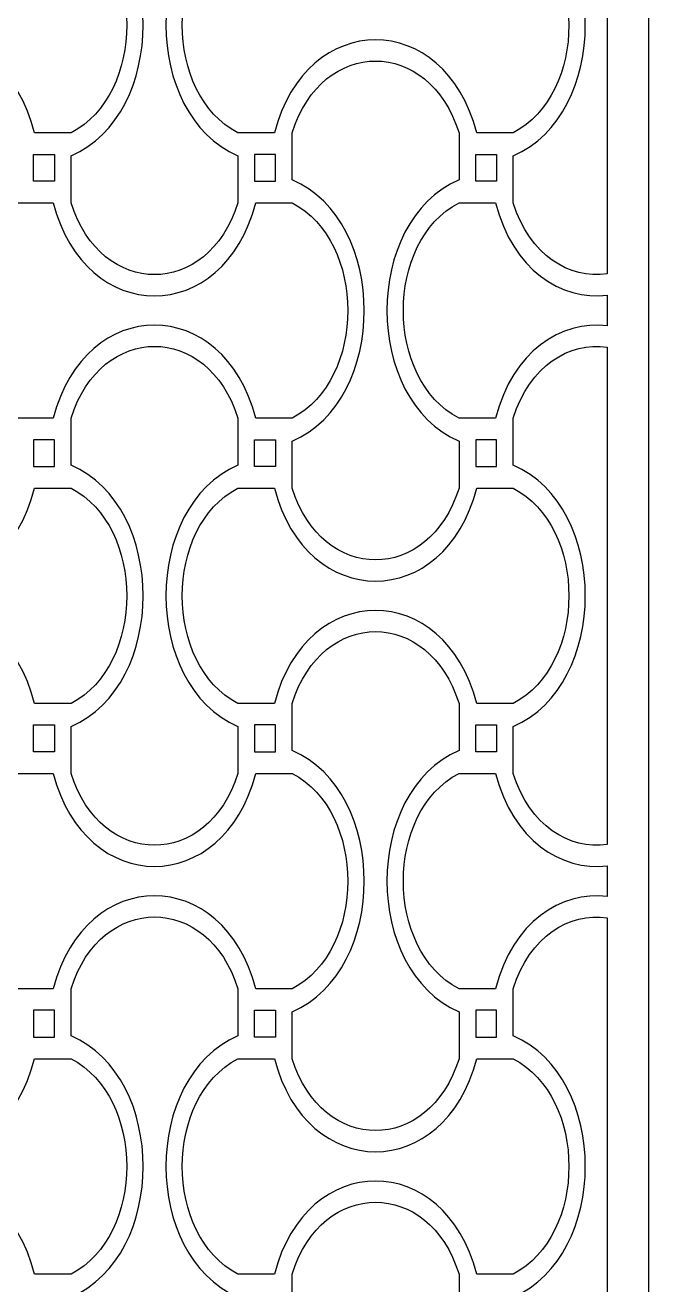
# Model space of a CAD drawing. Header units: centimetres. Extents: x -27 to -22.3, y -9 to 9.
# Drawn here: x -24.519 to -22.266, y -4.592 to -0.039 of the extents above; entities that cross this region are included whole.
import ezdxf

# ---------------------------------------------------------------- set-up
doc = ezdxf.new("R2010")
doc.units = ezdxf.units.CM
doc.header["$MEASUREMENT"] = 0
doc.layers.add('layer 1', color=7, linetype='Continuous')

msp = doc.modelspace()

# ---------------------------------------------------------------- linework, layer by layer
at = {"layer": 'layer 1', "color": 250, "lineweight": 30}
for points, knots in [([(-26.99915, -9.00021), (-26.99915, -9.00021), (-26.99915, 9.00076), (-26.99915, 9.00076), (-26.99915, 9.00076), (-26.99915, 9.00076), (-22.26579, 9.00076), (-22.26579, 9.00076), (-22.26579, 9.00076), (-22.26579, 9.00076), (-22.26579, -9.00021), (-22.26579, -9.00021), (-22.26579, -9.00021), (-22.26579, -9.00021), (-26.99915, -9.00021), (-26.99915, -9.00021)], [0, 0, 0, 0, 0.2, 0.2, 0.2, 0.2, 0.4, 0.4, 0.4, 0.4, 0.6, 0.6, 0.6, 0.6, 1, 1, 1, 1]), ([(-23.75062, -0.68084), (-23.75062, -0.68084), (-23.75062, -0.51075), (-23.75062, -0.51075), (-23.75062, -0.51075), (-24.09781, -0.36174), (-24.09781, 0.28445), (-23.75062, 0.43345), (-23.75062, 0.43345), (-23.75062, 0.43345), (-23.75062, 0.60355), (-23.75062, 0.60355), (-23.75062, 0.60355), (-23.85874, 0.94969), (-24.24547, 0.94969), (-24.35359, 0.60355), (-24.35359, 0.60355), (-24.35359, 0.60355), (-24.35359, 0.43345), (-24.35359, 0.43345), (-24.35359, 0.43345), (-24.00639, 0.28445), (-24.00639, -0.36174), (-24.35359, -0.51075), (-24.35359, -0.51075), (-24.35359, -0.51075), (-24.35359, -0.68084), (-24.35359, -0.68084), (-24.35359, -0.68084), (-24.35359, -0.68084), (-24.35359, -0.68084), (-24.35359, -0.68084), (-24.35359, -0.68084), (-24.24547, -1.02699), (-23.85874, -1.02699), (-23.75062, -0.68084)], [0, 0, 0, 0, 0.1, 0.1, 0.1, 0.1, 0.2, 0.2, 0.2, 0.2, 0.3, 0.3, 0.3, 0.3, 0.4, 0.4, 0.4, 0.4, 0.5, 0.5, 0.5, 0.5, 0.6, 0.6, 0.6, 0.6, 0.7, 0.7, 0.7, 0.7, 0.8, 0.8, 0.8, 0.8, 1, 1, 1, 1]), ([(-22.41653, -0.93772), (-22.41653, -0.93772), (-22.41653, 0.86042), (-22.41653, 0.86042), (-22.41653, 0.86042), (-22.55203, 0.87983), (-22.69614, 0.79423), (-22.75571, 0.60355), (-22.75571, 0.60355), (-22.75571, 0.60355), (-22.75571, 0.43345), (-22.75571, 0.43345), (-22.75571, 0.43345), (-22.40851, 0.28445), (-22.40851, -0.36174), (-22.75571, -0.51075), (-22.75571, -0.51075), (-22.75571, -0.51075), (-22.75571, -0.68084), (-22.75571, -0.68084), (-22.75571, -0.68084), (-22.75571, -0.68084), (-22.75571, -0.68084), (-22.75571, -0.68084), (-22.75571, -0.68084), (-22.69614, -0.87153), (-22.55203, -0.95713), (-22.41653, -0.93772)], [0, 0, 0, 0, 0.125, 0.125, 0.125, 0.125, 0.25, 0.25, 0.25, 0.25, 0.375, 0.375, 0.375, 0.375, 0.5, 0.5, 0.5, 0.5, 0.625, 0.625, 0.625, 0.625, 0.75, 0.75, 0.75, 0.75, 1, 1, 1, 1]), ([(-25.3485, -0.42786), (-25.3485, -0.42786), (-25.21674, -0.42786), (-25.21674, -0.42786), (-25.21674, -0.42786), (-25.10132, 0.02036), (-24.60077, 0.02036), (-24.48535, -0.42786), (-24.48535, -0.42786), (-24.48535, -0.42786), (-24.35359, -0.42786), (-24.35359, -0.42786), (-24.35359, -0.42786), (-24.08547, -0.28828), (-24.08547, 0.21099), (-24.35359, 0.35056), (-24.35359, 0.35056), (-24.35359, 0.35056), (-24.48535, 0.35056), (-24.48535, 0.35056), (-24.48535, 0.35056), (-24.60077, -0.09766), (-25.10132, -0.09766), (-25.21674, 0.35056), (-25.21674, 0.35056), (-25.21674, 0.35056), (-25.3485, 0.35056), (-25.3485, 0.35056), (-25.3485, 0.35056), (-25.3485, 0.35056), (-25.3485, 0.35056), (-25.3485, 0.35056), (-25.3485, 0.35056), (-25.61663, 0.21099), (-25.61663, -0.28828), (-25.3485, -0.42786)], [0, 0, 0, 0, 0.1, 0.1, 0.1, 0.1, 0.2, 0.2, 0.2, 0.2, 0.3, 0.3, 0.3, 0.3, 0.4, 0.4, 0.4, 0.4, 0.5, 0.5, 0.5, 0.5, 0.6, 0.6, 0.6, 0.6, 0.7, 0.7, 0.7, 0.7, 0.8, 0.8, 0.8, 0.8, 1, 1, 1, 1]), ([(-23.75062, -0.42786), (-23.75062, -0.42786), (-23.61886, -0.42786), (-23.61886, -0.42786), (-23.61886, -0.42786), (-23.50343, 0.02036), (-23.00289, 0.02036), (-22.88746, -0.42786), (-22.88746, -0.42786), (-22.88746, -0.42786), (-22.75571, -0.42786), (-22.75571, -0.42786), (-22.75571, -0.42786), (-22.48758, -0.28828), (-22.48758, 0.21099), (-22.75571, 0.35056), (-22.75571, 0.35056), (-22.75571, 0.35056), (-22.88746, 0.35056), (-22.88746, 0.35056), (-22.88746, 0.35056), (-23.00289, -0.09766), (-23.50343, -0.09766), (-23.61886, 0.35056), (-23.61886, 0.35056), (-23.61886, 0.35056), (-23.75062, 0.35056), (-23.75062, 0.35056), (-23.75062, 0.35056), (-23.75062, 0.35056), (-23.75062, 0.35056), (-23.75062, 0.35056), (-23.75062, 0.35056), (-24.01874, 0.21099), (-24.01874, -0.28828), (-23.75062, -0.42786)], [0, 0, 0, 0, 0.1, 0.1, 0.1, 0.1, 0.2, 0.2, 0.2, 0.2, 0.3, 0.3, 0.3, 0.3, 0.4, 0.4, 0.4, 0.4, 0.5, 0.5, 0.5, 0.5, 0.6, 0.6, 0.6, 0.6, 0.7, 0.7, 0.7, 0.7, 0.8, 0.8, 0.8, 0.8, 1, 1, 1, 1]), ([(-23.55465, -0.42786), (-23.55465, -0.42786), (-23.55465, -0.59795), (-23.55465, -0.59795), (-23.55465, -0.59795), (-23.20745, -0.74696), (-23.20745, -1.39315), (-23.55465, -1.54215), (-23.55465, -1.54215), (-23.55465, -1.54215), (-23.55465, -1.71225), (-23.55465, -1.71225), (-23.55465, -1.71225), (-23.44653, -2.05839), (-23.05979, -2.05839), (-22.95167, -1.71225), (-22.95167, -1.71225), (-22.95167, -1.71225), (-22.95167, -1.71225), (-22.95167, -1.71225), (-22.95167, -1.71225), (-22.95167, -1.71225), (-22.95167, -1.54215), (-22.95167, -1.54215), (-22.95167, -1.54215), (-23.29887, -1.39315), (-23.29887, -0.74696), (-22.95167, -0.59795), (-22.95167, -0.59795), (-22.95167, -0.59795), (-22.95167, -0.42786), (-22.95167, -0.42786), (-22.95167, -0.42786), (-23.05979, -0.08171), (-23.44653, -0.08172), (-23.55465, -0.42786)], [0, 0, 0, 0, 0.1, 0.1, 0.1, 0.1, 0.2, 0.2, 0.2, 0.2, 0.3, 0.3, 0.3, 0.3, 0.4, 0.4, 0.4, 0.4, 0.5, 0.5, 0.5, 0.5, 0.6, 0.6, 0.6, 0.6, 0.7, 0.7, 0.7, 0.7, 0.8, 0.8, 0.8, 0.8, 1, 1, 1, 1]), ([(-24.48926, -0.5057), (-24.48926, -0.5057), (-24.48926, -0.603), (-24.48926, -0.603), (-24.48926, -0.603), (-24.48926, -0.603), (-24.41389, -0.603), (-24.41389, -0.603), (-24.41389, -0.603), (-24.41389, -0.603), (-24.41389, -0.5057), (-24.41389, -0.5057), (-24.41389, -0.5057), (-24.41389, -0.5057), (-24.48926, -0.5057), (-24.48926, -0.5057)], [0, 0, 0, 0, 0.2, 0.2, 0.2, 0.2, 0.4, 0.4, 0.4, 0.4, 0.6, 0.6, 0.6, 0.6, 1, 1, 1, 1]), ([(-23.69032, -0.603), (-23.69032, -0.603), (-23.69032, -0.5057), (-23.69032, -0.5057), (-23.69032, -0.5057), (-23.69032, -0.5057), (-23.61495, -0.5057), (-23.61495, -0.5057), (-23.61495, -0.5057), (-23.61495, -0.5057), (-23.61495, -0.603), (-23.61495, -0.603), (-23.61495, -0.603), (-23.61495, -0.603), (-23.69032, -0.603), (-23.69032, -0.603)], [0, 0, 0, 0, 0.2, 0.2, 0.2, 0.2, 0.4, 0.4, 0.4, 0.4, 0.6, 0.6, 0.6, 0.6, 1, 1, 1, 1]), ([(-22.89137, -0.5057), (-22.89137, -0.5057), (-22.89137, -0.603), (-22.89137, -0.603), (-22.89137, -0.603), (-22.89137, -0.603), (-22.816, -0.603), (-22.816, -0.603), (-22.816, -0.603), (-22.816, -0.603), (-22.816, -0.5057), (-22.816, -0.5057), (-22.816, -0.5057), (-22.816, -0.5057), (-22.89137, -0.5057), (-22.89137, -0.5057)], [0, 0, 0, 0, 0.2, 0.2, 0.2, 0.2, 0.4, 0.4, 0.4, 0.4, 0.6, 0.6, 0.6, 0.6, 1, 1, 1, 1]), ([(-23.55465, -0.68084), (-23.55465, -0.68084), (-23.68641, -0.68084), (-23.68641, -0.68084), (-23.68641, -0.68084), (-23.80183, -1.12906), (-24.30238, -1.12906), (-24.4178, -0.68084), (-24.4178, -0.68084), (-24.4178, -0.68084), (-24.54956, -0.68084), (-24.54956, -0.68084), (-24.54956, -0.68084), (-24.81769, -0.82042), (-24.81769, -1.31969), (-24.54956, -1.45926), (-24.54956, -1.45926), (-24.54956, -1.45926), (-24.54956, -1.45926), (-24.54956, -1.45926), (-24.54956, -1.45926), (-24.54956, -1.45926), (-24.4178, -1.45926), (-24.4178, -1.45926), (-24.4178, -1.45926), (-24.30238, -1.01104), (-23.80183, -1.01104), (-23.68641, -1.45926), (-23.68641, -1.45926), (-23.68641, -1.45926), (-23.55465, -1.45926), (-23.55465, -1.45926), (-23.55465, -1.45926), (-23.28652, -1.31969), (-23.28652, -0.82042), (-23.55465, -0.68084)], [0, 0, 0, 0, 0.1, 0.1, 0.1, 0.1, 0.2, 0.2, 0.2, 0.2, 0.3, 0.3, 0.3, 0.3, 0.4, 0.4, 0.4, 0.4, 0.5, 0.5, 0.5, 0.5, 0.6, 0.6, 0.6, 0.6, 0.7, 0.7, 0.7, 0.7, 0.8, 0.8, 0.8, 0.8, 1, 1, 1, 1]), ([(-22.41653, -1.12542), (-22.41653, -1.12542), (-22.41653, -1.01469), (-22.41653, -1.01469), (-22.41653, -1.01469), (-22.5824, -1.03452), (-22.75749, -0.92326), (-22.81991, -0.68084), (-22.81991, -0.68084), (-22.81991, -0.68084), (-22.95167, -0.68084), (-22.95167, -0.68084), (-22.95167, -0.68084), (-23.2198, -0.82042), (-23.2198, -1.31969), (-22.95167, -1.45926), (-22.95167, -1.45926), (-22.95167, -1.45926), (-22.95167, -1.45926), (-22.95167, -1.45926), (-22.95167, -1.45926), (-22.95167, -1.45926), (-22.81991, -1.45926), (-22.81991, -1.45926), (-22.81991, -1.45926), (-22.75749, -1.21684), (-22.5824, -1.10559), (-22.41653, -1.12542)], [0, 0, 0, 0, 0.125, 0.125, 0.125, 0.125, 0.25, 0.25, 0.25, 0.25, 0.375, 0.375, 0.375, 0.375, 0.5, 0.5, 0.5, 0.5, 0.625, 0.625, 0.625, 0.625, 0.75, 0.75, 0.75, 0.75, 1, 1, 1, 1]), ([(-23.75062, -2.74366), (-23.75062, -2.74366), (-23.75062, -2.57356), (-23.75062, -2.57356), (-23.75062, -2.57356), (-24.09781, -2.42455), (-24.09781, -1.77837), (-23.75062, -1.62936), (-23.75062, -1.62936), (-23.75062, -1.62936), (-23.75062, -1.45926), (-23.75062, -1.45926), (-23.75062, -1.45926), (-23.85874, -1.11312), (-24.24547, -1.11312), (-24.35359, -1.45926), (-24.35359, -1.45926), (-24.35359, -1.45926), (-24.35359, -1.62936), (-24.35359, -1.62936), (-24.35359, -1.62936), (-24.00639, -1.77837), (-24.00639, -2.42455), (-24.35359, -2.57356), (-24.35359, -2.57356), (-24.35359, -2.57356), (-24.35359, -2.74366), (-24.35359, -2.74366), (-24.35359, -2.74366), (-24.35359, -2.74366), (-24.35359, -2.74366), (-24.35359, -2.74366), (-24.35359, -2.74366), (-24.24547, -3.0898), (-23.85874, -3.0898), (-23.75062, -2.74366)], [0, 0, 0, 0, 0.1, 0.1, 0.1, 0.1, 0.2, 0.2, 0.2, 0.2, 0.3, 0.3, 0.3, 0.3, 0.4, 0.4, 0.4, 0.4, 0.5, 0.5, 0.5, 0.5, 0.6, 0.6, 0.6, 0.6, 0.7, 0.7, 0.7, 0.7, 0.8, 0.8, 0.8, 0.8, 1, 1, 1, 1]), ([(-22.41653, -3.00053), (-22.41653, -3.00053), (-22.41653, -1.2024), (-22.41653, -1.2024), (-22.41653, -1.2024), (-22.55203, -1.18298), (-22.69614, -1.26858), (-22.75571, -1.45926), (-22.75571, -1.45926), (-22.75571, -1.45926), (-22.75571, -1.62936), (-22.75571, -1.62936), (-22.75571, -1.62936), (-22.40851, -1.77837), (-22.40851, -2.42455), (-22.75571, -2.57356), (-22.75571, -2.57356), (-22.75571, -2.57356), (-22.75571, -2.74366), (-22.75571, -2.74366), (-22.75571, -2.74366), (-22.75571, -2.74366), (-22.75571, -2.74366), (-22.75571, -2.74366), (-22.75571, -2.74366), (-22.69614, -2.93434), (-22.55203, -3.01995), (-22.41653, -3.00053)], [0, 0, 0, 0, 0.125, 0.125, 0.125, 0.125, 0.25, 0.25, 0.25, 0.25, 0.375, 0.375, 0.375, 0.375, 0.5, 0.5, 0.5, 0.5, 0.625, 0.625, 0.625, 0.625, 0.75, 0.75, 0.75, 0.75, 1, 1, 1, 1]), ([(-24.41389, -1.53711), (-24.41389, -1.53711), (-24.41389, -1.63441), (-24.41389, -1.63441), (-24.41389, -1.63441), (-24.41389, -1.63441), (-24.48926, -1.63441), (-24.48926, -1.63441), (-24.48926, -1.63441), (-24.48926, -1.63441), (-24.48926, -1.53711), (-24.48926, -1.53711), (-24.48926, -1.53711), (-24.48926, -1.53711), (-24.41389, -1.53711), (-24.41389, -1.53711)], [0, 0, 0, 0, 0.2, 0.2, 0.2, 0.2, 0.4, 0.4, 0.4, 0.4, 0.6, 0.6, 0.6, 0.6, 1, 1, 1, 1]), ([(-23.61495, -1.53711), (-23.61495, -1.53711), (-23.69032, -1.53711), (-23.69032, -1.53711), (-23.69032, -1.53711), (-23.69032, -1.53711), (-23.69032, -1.63441), (-23.69032, -1.63441), (-23.69032, -1.63441), (-23.69032, -1.63441), (-23.61495, -1.63441), (-23.61495, -1.63441), (-23.61495, -1.63441), (-23.61495, -1.63441), (-23.61495, -1.53711), (-23.61495, -1.53711)], [0, 0, 0, 0, 0.2, 0.2, 0.2, 0.2, 0.4, 0.4, 0.4, 0.4, 0.6, 0.6, 0.6, 0.6, 1, 1, 1, 1]), ([(-22.816, -1.53711), (-22.816, -1.53711), (-22.816, -1.63441), (-22.816, -1.63441), (-22.816, -1.63441), (-22.816, -1.63441), (-22.89137, -1.63441), (-22.89137, -1.63441), (-22.89137, -1.63441), (-22.89137, -1.63441), (-22.89137, -1.53711), (-22.89137, -1.53711), (-22.89137, -1.53711), (-22.89137, -1.53711), (-22.816, -1.53711), (-22.816, -1.53711)], [0, 0, 0, 0, 0.2, 0.2, 0.2, 0.2, 0.4, 0.4, 0.4, 0.4, 0.6, 0.6, 0.6, 0.6, 1, 1, 1, 1]), ([(-25.3485, -2.49067), (-25.3485, -2.49067), (-25.21674, -2.49067), (-25.21674, -2.49067), (-25.21674, -2.49067), (-25.10132, -2.04245), (-24.60077, -2.04245), (-24.48535, -2.49067), (-24.48535, -2.49067), (-24.48535, -2.49067), (-24.35359, -2.49067), (-24.35359, -2.49067), (-24.35359, -2.49067), (-24.08547, -2.35109), (-24.08547, -1.85183), (-24.35359, -1.71225), (-24.35359, -1.71225), (-24.35359, -1.71225), (-24.48535, -1.71225), (-24.48535, -1.71225), (-24.48535, -1.71225), (-24.60077, -2.16047), (-25.10132, -2.16047), (-25.21674, -1.71225), (-25.21674, -1.71225), (-25.21674, -1.71225), (-25.3485, -1.71225), (-25.3485, -1.71225), (-25.3485, -1.71225), (-25.3485, -1.71225), (-25.3485, -1.71225), (-25.3485, -1.71225), (-25.3485, -1.71225), (-25.61663, -1.85183), (-25.61663, -2.35109), (-25.3485, -2.49067)], [0, 0, 0, 0, 0.1, 0.1, 0.1, 0.1, 0.2, 0.2, 0.2, 0.2, 0.3, 0.3, 0.3, 0.3, 0.4, 0.4, 0.4, 0.4, 0.5, 0.5, 0.5, 0.5, 0.6, 0.6, 0.6, 0.6, 0.7, 0.7, 0.7, 0.7, 0.8, 0.8, 0.8, 0.8, 1, 1, 1, 1]), ([(-23.75062, -2.49067), (-23.75062, -2.49067), (-23.61886, -2.49067), (-23.61886, -2.49067), (-23.61886, -2.49067), (-23.50343, -2.04245), (-23.00289, -2.04245), (-22.88746, -2.49067), (-22.88746, -2.49067), (-22.88746, -2.49067), (-22.75571, -2.49067), (-22.75571, -2.49067), (-22.75571, -2.49067), (-22.48758, -2.35109), (-22.48758, -1.85183), (-22.75571, -1.71225), (-22.75571, -1.71225), (-22.75571, -1.71225), (-22.88746, -1.71225), (-22.88746, -1.71225), (-22.88746, -1.71225), (-23.00289, -2.16047), (-23.50343, -2.16047), (-23.61886, -1.71225), (-23.61886, -1.71225), (-23.61886, -1.71225), (-23.75062, -1.71225), (-23.75062, -1.71225), (-23.75062, -1.71225), (-23.75062, -1.71225), (-23.75062, -1.71225), (-23.75062, -1.71225), (-23.75062, -1.71225), (-24.01874, -1.85183), (-24.01874, -2.35109), (-23.75062, -2.49067)], [0, 0, 0, 0, 0.1, 0.1, 0.1, 0.1, 0.2, 0.2, 0.2, 0.2, 0.3, 0.3, 0.3, 0.3, 0.4, 0.4, 0.4, 0.4, 0.5, 0.5, 0.5, 0.5, 0.6, 0.6, 0.6, 0.6, 0.7, 0.7, 0.7, 0.7, 0.8, 0.8, 0.8, 0.8, 1, 1, 1, 1]), ([(-23.55465, -2.49067), (-23.55465, -2.49067), (-23.55465, -2.66077), (-23.55465, -2.66077), (-23.55465, -2.66077), (-23.20745, -2.80978), (-23.20745, -3.45596), (-23.55465, -3.60497), (-23.55465, -3.60497), (-23.55465, -3.60497), (-23.55465, -3.77507), (-23.55465, -3.77507), (-23.55465, -3.77507), (-23.44653, -4.12121), (-23.05979, -4.12121), (-22.95167, -3.77507), (-22.95167, -3.77507), (-22.95167, -3.77507), (-22.95167, -3.77507), (-22.95167, -3.77507), (-22.95167, -3.77507), (-22.95167, -3.77507), (-22.95167, -3.60497), (-22.95167, -3.60497), (-22.95167, -3.60497), (-23.29887, -3.45596), (-23.29887, -2.80978), (-22.95167, -2.66077), (-22.95167, -2.66077), (-22.95167, -2.66077), (-22.95167, -2.49067), (-22.95167, -2.49067), (-22.95167, -2.49067), (-23.05979, -2.14453), (-23.44653, -2.14453), (-23.55465, -2.49067)], [0, 0, 0, 0, 0.1, 0.1, 0.1, 0.1, 0.2, 0.2, 0.2, 0.2, 0.3, 0.3, 0.3, 0.3, 0.4, 0.4, 0.4, 0.4, 0.5, 0.5, 0.5, 0.5, 0.6, 0.6, 0.6, 0.6, 0.7, 0.7, 0.7, 0.7, 0.8, 0.8, 0.8, 0.8, 1, 1, 1, 1]), ([(-24.48926, -2.56851), (-24.48926, -2.56851), (-24.48926, -2.66582), (-24.48926, -2.66582), (-24.48926, -2.66582), (-24.48926, -2.66582), (-24.41389, -2.66582), (-24.41389, -2.66582), (-24.41389, -2.66582), (-24.41389, -2.66582), (-24.41389, -2.56851), (-24.41389, -2.56851), (-24.41389, -2.56851), (-24.41389, -2.56851), (-24.48926, -2.56851), (-24.48926, -2.56851)], [0, 0, 0, 0, 0.2, 0.2, 0.2, 0.2, 0.4, 0.4, 0.4, 0.4, 0.6, 0.6, 0.6, 0.6, 1, 1, 1, 1]), ([(-23.69032, -2.66582), (-23.69032, -2.66582), (-23.69032, -2.56851), (-23.69032, -2.56851), (-23.69032, -2.56851), (-23.69032, -2.56851), (-23.61495, -2.56851), (-23.61495, -2.56851), (-23.61495, -2.56851), (-23.61495, -2.56851), (-23.61495, -2.66582), (-23.61495, -2.66582), (-23.61495, -2.66582), (-23.61495, -2.66582), (-23.69032, -2.66582), (-23.69032, -2.66582)], [0, 0, 0, 0, 0.2, 0.2, 0.2, 0.2, 0.4, 0.4, 0.4, 0.4, 0.6, 0.6, 0.6, 0.6, 1, 1, 1, 1]), ([(-22.89137, -2.56851), (-22.89137, -2.56851), (-22.89137, -2.66582), (-22.89137, -2.66582), (-22.89137, -2.66582), (-22.89137, -2.66582), (-22.816, -2.66582), (-22.816, -2.66582), (-22.816, -2.66582), (-22.816, -2.66582), (-22.816, -2.56851), (-22.816, -2.56851), (-22.816, -2.56851), (-22.816, -2.56851), (-22.89137, -2.56851), (-22.89137, -2.56851)], [0, 0, 0, 0, 0.2, 0.2, 0.2, 0.2, 0.4, 0.4, 0.4, 0.4, 0.6, 0.6, 0.6, 0.6, 1, 1, 1, 1]), ([(-23.55465, -2.74366), (-23.55465, -2.74366), (-23.68641, -2.74366), (-23.68641, -2.74366), (-23.68641, -2.74366), (-23.80183, -3.19188), (-24.30238, -3.19188), (-24.4178, -2.74366), (-24.4178, -2.74366), (-24.4178, -2.74366), (-24.54956, -2.74366), (-24.54956, -2.74366), (-24.54956, -2.74366), (-24.81769, -2.88324), (-24.81769, -3.3825), (-24.54956, -3.52208), (-24.54956, -3.52208), (-24.54956, -3.52208), (-24.54956, -3.52208), (-24.54956, -3.52208), (-24.54956, -3.52208), (-24.54956, -3.52208), (-24.4178, -3.52208), (-24.4178, -3.52208), (-24.4178, -3.52208), (-24.30238, -3.07386), (-23.80183, -3.07386), (-23.68641, -3.52208), (-23.68641, -3.52208), (-23.68641, -3.52208), (-23.55465, -3.52208), (-23.55465, -3.52208), (-23.55465, -3.52208), (-23.28652, -3.3825), (-23.28652, -2.88324), (-23.55465, -2.74366)], [0, 0, 0, 0, 0.1, 0.1, 0.1, 0.1, 0.2, 0.2, 0.2, 0.2, 0.3, 0.3, 0.3, 0.3, 0.4, 0.4, 0.4, 0.4, 0.5, 0.5, 0.5, 0.5, 0.6, 0.6, 0.6, 0.6, 0.7, 0.7, 0.7, 0.7, 0.8, 0.8, 0.8, 0.8, 1, 1, 1, 1]), ([(-22.41653, -3.18824), (-22.41653, -3.18824), (-22.41653, -3.07751), (-22.41653, -3.07751), (-22.41653, -3.07751), (-22.5824, -3.09734), (-22.75749, -2.98608), (-22.81991, -2.74366), (-22.81991, -2.74366), (-22.81991, -2.74366), (-22.95167, -2.74366), (-22.95167, -2.74366), (-22.95167, -2.74366), (-23.2198, -2.88324), (-23.2198, -3.3825), (-22.95167, -3.52208), (-22.95167, -3.52208), (-22.95167, -3.52208), (-22.95167, -3.52208), (-22.95167, -3.52208), (-22.95167, -3.52208), (-22.95167, -3.52208), (-22.81991, -3.52208), (-22.81991, -3.52208), (-22.81991, -3.52208), (-22.75749, -3.27966), (-22.5824, -3.16841), (-22.41653, -3.18824)], [0, 0, 0, 0, 0.125, 0.125, 0.125, 0.125, 0.25, 0.25, 0.25, 0.25, 0.375, 0.375, 0.375, 0.375, 0.5, 0.5, 0.5, 0.5, 0.625, 0.625, 0.625, 0.625, 0.75, 0.75, 0.75, 0.75, 1, 1, 1, 1]), ([(-23.75062, -4.80647), (-23.75062, -4.80647), (-23.75062, -4.63638), (-23.75062, -4.63638), (-23.75062, -4.63638), (-24.09781, -4.48737), (-24.09781, -3.84118), (-23.75062, -3.69218), (-23.75062, -3.69218), (-23.75062, -3.69218), (-23.75062, -3.52208), (-23.75062, -3.52208), (-23.75062, -3.52208), (-23.85874, -3.17594), (-24.24547, -3.17594), (-24.35359, -3.52208), (-24.35359, -3.52208), (-24.35359, -3.52208), (-24.35359, -3.69218), (-24.35359, -3.69218), (-24.35359, -3.69218), (-24.00639, -3.84118), (-24.00639, -4.48737), (-24.35359, -4.63638), (-24.35359, -4.63638), (-24.35359, -4.63638), (-24.35359, -4.80647), (-24.35359, -4.80647), (-24.35359, -4.80647), (-24.35359, -4.80647), (-24.35359, -4.80647), (-24.35359, -4.80647), (-24.35359, -4.80647), (-24.24547, -5.15261), (-23.85874, -5.15262), (-23.75062, -4.80647)], [0, 0, 0, 0, 0.1, 0.1, 0.1, 0.1, 0.2, 0.2, 0.2, 0.2, 0.3, 0.3, 0.3, 0.3, 0.4, 0.4, 0.4, 0.4, 0.5, 0.5, 0.5, 0.5, 0.6, 0.6, 0.6, 0.6, 0.7, 0.7, 0.7, 0.7, 0.8, 0.8, 0.8, 0.8, 1, 1, 1, 1]), ([(-22.41653, -5.06335), (-22.41653, -5.06335), (-22.41653, -3.26521), (-22.41653, -3.26521), (-22.41653, -3.26521), (-22.55203, -3.2458), (-22.69614, -3.3314), (-22.75571, -3.52208), (-22.75571, -3.52208), (-22.75571, -3.52208), (-22.75571, -3.69218), (-22.75571, -3.69218), (-22.75571, -3.69218), (-22.40851, -3.84118), (-22.40851, -4.48737), (-22.75571, -4.63638), (-22.75571, -4.63638), (-22.75571, -4.63638), (-22.75571, -4.80647), (-22.75571, -4.80647), (-22.75571, -4.80647), (-22.75571, -4.80647), (-22.75571, -4.80647), (-22.75571, -4.80647), (-22.75571, -4.80647), (-22.69614, -4.99715), (-22.55203, -5.08276), (-22.41653, -5.06335)], [0, 0, 0, 0, 0.125, 0.125, 0.125, 0.125, 0.25, 0.25, 0.25, 0.25, 0.375, 0.375, 0.375, 0.375, 0.5, 0.5, 0.5, 0.5, 0.625, 0.625, 0.625, 0.625, 0.75, 0.75, 0.75, 0.75, 1, 1, 1, 1]), ([(-24.41389, -3.59992), (-24.41389, -3.59992), (-24.41389, -3.69722), (-24.41389, -3.69722), (-24.41389, -3.69722), (-24.41389, -3.69722), (-24.48926, -3.69722), (-24.48926, -3.69722), (-24.48926, -3.69722), (-24.48926, -3.69722), (-24.48926, -3.59992), (-24.48926, -3.59992), (-24.48926, -3.59992), (-24.48926, -3.59992), (-24.41389, -3.59992), (-24.41389, -3.59992)], [0, 0, 0, 0, 0.2, 0.2, 0.2, 0.2, 0.4, 0.4, 0.4, 0.4, 0.6, 0.6, 0.6, 0.6, 1, 1, 1, 1]), ([(-23.61495, -3.59992), (-23.61495, -3.59992), (-23.69032, -3.59992), (-23.69032, -3.59992), (-23.69032, -3.59992), (-23.69032, -3.59992), (-23.69032, -3.69722), (-23.69032, -3.69722), (-23.69032, -3.69722), (-23.69032, -3.69722), (-23.61495, -3.69722), (-23.61495, -3.69722), (-23.61495, -3.69722), (-23.61495, -3.69722), (-23.61495, -3.59992), (-23.61495, -3.59992)], [0, 0, 0, 0, 0.2, 0.2, 0.2, 0.2, 0.4, 0.4, 0.4, 0.4, 0.6, 0.6, 0.6, 0.6, 1, 1, 1, 1]), ([(-22.816, -3.59992), (-22.816, -3.59992), (-22.816, -3.69722), (-22.816, -3.69722), (-22.816, -3.69722), (-22.816, -3.69722), (-22.89137, -3.69722), (-22.89137, -3.69722), (-22.89137, -3.69722), (-22.89137, -3.69722), (-22.89137, -3.59992), (-22.89137, -3.59992), (-22.89137, -3.59992), (-22.89137, -3.59992), (-22.816, -3.59992), (-22.816, -3.59992)], [0, 0, 0, 0, 0.2, 0.2, 0.2, 0.2, 0.4, 0.4, 0.4, 0.4, 0.6, 0.6, 0.6, 0.6, 1, 1, 1, 1]), ([(-25.3485, -4.55349), (-25.3485, -4.55349), (-25.21674, -4.55349), (-25.21674, -4.55349), (-25.21674, -4.55349), (-25.10132, -4.10527), (-24.60077, -4.10527), (-24.48535, -4.55349), (-24.48535, -4.55349), (-24.48535, -4.55349), (-24.35359, -4.55349), (-24.35359, -4.55349), (-24.35359, -4.55349), (-24.08547, -4.41391), (-24.08547, -3.91464), (-24.35359, -3.77507), (-24.35359, -3.77507), (-24.35359, -3.77507), (-24.48535, -3.77507), (-24.48535, -3.77507), (-24.48535, -3.77507), (-24.60077, -4.22329), (-25.10132, -4.22329), (-25.21674, -3.77507), (-25.21674, -3.77507), (-25.21674, -3.77507), (-25.3485, -3.77507), (-25.3485, -3.77507), (-25.3485, -3.77507), (-25.3485, -3.77507), (-25.3485, -3.77507), (-25.3485, -3.77507), (-25.3485, -3.77507), (-25.61663, -3.91464), (-25.61663, -4.41391), (-25.3485, -4.55349)], [0, 0, 0, 0, 0.1, 0.1, 0.1, 0.1, 0.2, 0.2, 0.2, 0.2, 0.3, 0.3, 0.3, 0.3, 0.4, 0.4, 0.4, 0.4, 0.5, 0.5, 0.5, 0.5, 0.6, 0.6, 0.6, 0.6, 0.7, 0.7, 0.7, 0.7, 0.8, 0.8, 0.8, 0.8, 1, 1, 1, 1]), ([(-23.75062, -4.55349), (-23.75062, -4.55349), (-23.61886, -4.55349), (-23.61886, -4.55349), (-23.61886, -4.55349), (-23.50343, -4.10527), (-23.00289, -4.10527), (-22.88746, -4.55349), (-22.88746, -4.55349), (-22.88746, -4.55349), (-22.75571, -4.55349), (-22.75571, -4.55349), (-22.75571, -4.55349), (-22.48758, -4.41391), (-22.48758, -3.91464), (-22.75571, -3.77507), (-22.75571, -3.77507), (-22.75571, -3.77507), (-22.88746, -3.77507), (-22.88746, -3.77507), (-22.88746, -3.77507), (-23.00289, -4.22329), (-23.50343, -4.22329), (-23.61886, -3.77507), (-23.61886, -3.77507), (-23.61886, -3.77507), (-23.75062, -3.77507), (-23.75062, -3.77507), (-23.75062, -3.77507), (-23.75062, -3.77507), (-23.75062, -3.77507), (-23.75062, -3.77507), (-23.75062, -3.77507), (-24.01874, -3.91464), (-24.01874, -4.41391), (-23.75062, -4.55349)], [0, 0, 0, 0, 0.1, 0.1, 0.1, 0.1, 0.2, 0.2, 0.2, 0.2, 0.3, 0.3, 0.3, 0.3, 0.4, 0.4, 0.4, 0.4, 0.5, 0.5, 0.5, 0.5, 0.6, 0.6, 0.6, 0.6, 0.7, 0.7, 0.7, 0.7, 0.8, 0.8, 0.8, 0.8, 1, 1, 1, 1]), ([(-23.55465, -4.55349), (-23.55465, -4.55349), (-23.55465, -4.72358), (-23.55465, -4.72358), (-23.55465, -4.72358), (-23.20745, -4.87259), (-23.20745, -5.51878), (-23.55465, -5.66778), (-23.55465, -5.66778), (-23.55465, -5.66778), (-23.55465, -5.83788), (-23.55465, -5.83788), (-23.55465, -5.83788), (-23.44653, -6.18402), (-23.05979, -6.18402), (-22.95167, -5.83788), (-22.95167, -5.83788), (-22.95167, -5.83788), (-22.95167, -5.83788), (-22.95167, -5.83788), (-22.95167, -5.83788), (-22.95167, -5.83788), (-22.95167, -5.66778), (-22.95167, -5.66778), (-22.95167, -5.66778), (-23.29887, -5.51878), (-23.29887, -4.87259), (-22.95167, -4.72358), (-22.95167, -4.72358), (-22.95167, -4.72358), (-22.95167, -4.55349), (-22.95167, -4.55349), (-22.95167, -4.55349), (-23.05979, -4.20734), (-23.44653, -4.20735), (-23.55465, -4.55349)], [0, 0, 0, 0, 0.1, 0.1, 0.1, 0.1, 0.2, 0.2, 0.2, 0.2, 0.3, 0.3, 0.3, 0.3, 0.4, 0.4, 0.4, 0.4, 0.5, 0.5, 0.5, 0.5, 0.6, 0.6, 0.6, 0.6, 0.7, 0.7, 0.7, 0.7, 0.8, 0.8, 0.8, 0.8, 1, 1, 1, 1])]:
    msp.add_open_spline(points, degree=3, knots=knots, dxfattribs=at)

doc.saveas('drawing.dxf')
